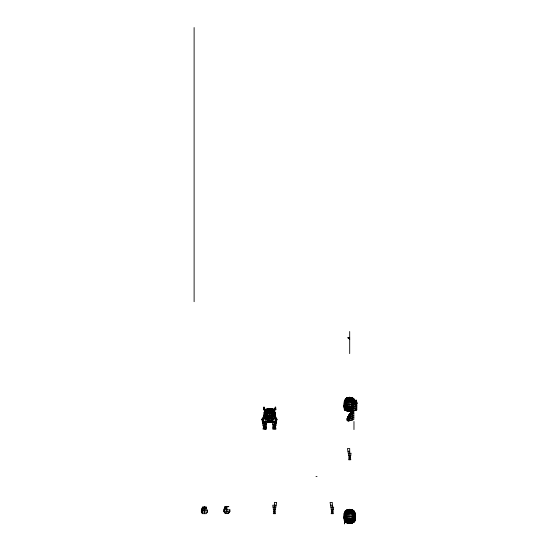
<?xml version="1.0" encoding="UTF-8"?>
<svg xmlns="http://www.w3.org/2000/svg" width="551" height="551" viewBox="0 0 551 551"><rect width="100%" height="100%" fill="white"/><g stroke="black" fill="none" stroke-linecap="round" stroke-linejoin="round"><path stroke-width="0.83" d="M355.25 402.712L355.25 402.134L354.024 402.988L352.812 407.361L352.812 410.839L352.172 411.363L349.692 410.536L350.808 411.37L356.779 410.027L356.779 401.775C352.557 402.03 351.159 406.583 349.692 409.848L350.808 411.204L351.869 411.225L356.779 409.861M356.779 403.945L356.779 403.139C355.23 401.018 357.702 403.945 356.263 403.132L356.779 403.139L355.147 403.291L355.719 402.361L355.147 403.291M275.259 417.754L275.087 412.368L273.826 410.02L272.091 408.828L269.597 408.587L267.097 408.828L265.362 410.02L264.108 412.368L263.674 416.205L261.877 419.304L263.495 427.183L262.992 429.043L266.588 429.036C264.783 422.948 270.231 417.878 268.413 411.673L267.655 410.219L266.367 411.204L264.301 417.651L264.976 417.651M274.908 429.036L274.591 424.614L276.017 418.912L273.895 416.342L272.387 415.571L266.801 415.571L265.114 416.342L263.178 418.912L264.597 424.614L264.28 429.036M353.818 415.654L351.063 416.432L349.851 413.484L347.089 418.498L347.089 420.379L348.824 420.895L347.089 419.518L347.846 419.104L349.851 420.365L348.804 420.895L348.811 415.144L351.063 412.279L353.818 411.466L353.818 419.552L348.804 420.895L347.089 420.062L347.846 420.888L349.851 420.365L349.851 417.052L351.063 412.678L353.818 411.866M352.599 402.698L352.027 401.769L352.599 400.839L353.053 400.742L353.763 401.769L353.191 401.769L353.191 402.698L352.895 398.621L352.599 402.698L353.191 402.698L353.763 401.769L353.053 400.742L352.984 399.434M354.851 512.52L355.126 517.782L354.307 521.962C351.593 523.911 347.784 523.911 345.071 521.962C343.232 518.553 343.335 514.021 345.456 510.777L347.192 509.585L349.692 509.344L352.185 509.585L353.921 510.777L355.181 513.126L355.609 516.962L354.754 521.005L355.126 517.782L353.921 510.777L353.473 513.904M263.991 407.072L263.474 409.634L264.962 410.516L264.962 409.179L263.474 409.634L265.389 410.047L265.94 409.276L263.901 409.331L263.991 407.072L264.322 409.028M353.06 401.197L352.413 400.894L353.377 400.894C352.647 401.865 353.308 399.778 353.053 402.078L352.895 398.621L353.377 400.894L353.053 402.078M351.173 411.156L347.461 411.074L345.071 409.848C346.145 406.493 344.099 402.698 346.489 399.654L347.798 398.648L351.579 398.648L352.888 399.654L354.1 402.505L354.596 402.547L353.921 398.828L352.185 397.498L347.192 397.498L345.456 398.828C343.528 402.072 343.328 406.321 344.527 409.834L347.192 411.239L351.352 411.342M345.904 522.389L345.904 521.962L345.071 521.962C346.145 518.608 344.099 514.82 346.489 511.769L347.798 510.763L349.692 510.557L351.579 510.763L352.888 511.769L354.982 518.401L354.596 521.425L352.619 518.78L352.619 513.642L353.597 513.25L353.597 516.197M350.808 410.412L349.692 410.371L350.808 411.204L352.172 411.198L352.812 407.361L356.779 405.963L355.746 404.069L355.932 400.956L355.856 402.106M206.281 508.518L202.127 508.518L204.393 510.364L206.281 508.518L206.322 507.154L202.465 507.154L201.363 510.364L201.363 512.017L202.589 513.663L206.198 513.663L207.424 512.017L207.424 510.364L206.281 508.518L204.393 507.154L202.127 508.518L201.935 512.809M352.805 399.434L352.73 401.197M351.111 398.077L350.98 402.884L350.395 400.722L351.269 401.28M266.684 411.239L267.655 410.219L271.354 410.219L272.642 411.204L274.005 413.863L273.757 429.036M345.78 407.513L345.071 409.848L345.277 402.505L346.489 399.654L352.888 399.654L354.1 402.505L353.838 401.961M345.78 513.759L345.78 513.25L346.758 513.642L346.758 518.78L344.781 521.425L345.277 514.62L346.489 511.769L352.888 511.769L354.1 514.62L354.596 521.425L355.181 520.061L354.307 521.962L353.597 518.319M265.672 414.751L265.672 412.658L267.152 413.229L267.655 420.413L267.304 422.121L271.884 422.121L269.508 420.633L266.367 419.738M266.663 409.682L265.362 410.02L264.549 413.043L264.301 417.651L264.838 417.314L263.178 418.912L265.672 418.912M345.573 409.854L347.461 411.074L347.681 410.364L349.692 409.276L347.798 409.049L345.78 407.981L344.933 405.949L344.396 406.287L344.781 402.547L345.904 400.253L345.456 398.828L344.644 401.679L344.781 409.303L346.758 406.659L346.758 401.521L345.78 401.128C345.291 404.041 343.645 409.069 347.461 411.074L349.692 410.605L351.173 410.915L349.692 411.328L344.527 409.834L344.527 408.201M349.692 509.585L347.192 509.585L344.644 513.794L344.781 521.425L344.196 520.061L345.071 521.962L345.78 519.634L344.933 518.071L345.532 513.759L346.29 512.506L345.456 510.777C343.273 511.7 345.443 538.355 344.196 513.126L344.527 513.126M273.999 411.445L275.087 412.368L274.887 417.651L274.501 413.911L273.482 410.598L271.884 409.365L269.597 408.587L267.304 409.365L265.706 410.598L264.687 413.911L264.301 417.651L264.156 417.024L264.549 413.043L267.097 408.828L272.091 408.828L271.602 410.681L269.508 410.02L267.586 410.681L267.097 408.828L272.091 408.828L274.639 413.043L274.839 418.629M352.185 397.498L353.577 399.234L354.596 402.547L353.473 400.253L351.917 399.096L352.185 397.498L347.192 397.498L345.801 399.234L344.644 401.679L344.251 405.66L344.527 409.834L345.904 409.848L345.904 410.275M354.307 518.401L354.982 518.401L354.596 514.668L353.473 512.375L351.917 511.211L352.185 509.585L350.519 509.585M273.358 410.047L273.358 409.248L274.343 409.848L275.404 409.331L275.307 407.072L274.977 409.028L275.824 409.634L273.51 410.819M349.692 410.605L347.681 410.364C348.273 406.555 349.003 402.347 347.798 398.648L345.071 402.547M345.539 514.076L344.396 518.401L344.781 514.668L345.801 511.356L347.399 510.116L349.692 509.344L351.979 510.116L353.473 512.375L353.088 512.506C354.472 515.089 354.699 518.567 353.838 521.356L351.696 522.486L347.461 523.188L345.539 521.356L344.933 518.071L344.396 518.401L343.769 516.962L344.94 521.57L347.461 523.188C348.384 519.187 348.962 514.71 347.798 510.763L351.579 510.763C350.415 514.71 350.994 519.187 351.917 523.188L354.734 520.998L355.609 516.962L354.851 516.962M264.907 416.625L265.183 413.863L266.367 411.204L268.413 411.673L272.642 411.204L274.212 413.911M274.908 417.844L276.017 418.912L268.413 418.168L267.001 417.21L267.001 413.546L268.413 411.673L270.775 411.673L273.337 412.658L274.887 417.651L274.639 413.043L273.826 410.02L273.379 411.618L274.501 413.911L273.744 413.863M268.227 409.062L268.261 408.69L267.731 409.111M276.092 505.212L272.745 505.212L273.813 511.369L273.31 513.67L275.528 513.67L275.025 511.369L276.643 502.409L274.419 502.409L274.419 513.67M330.917 507.14L331.702 511.369L331.199 513.67L333.417 513.67L332.914 511.369L333.699 507.14L330.917 507.14L330.083 502.409L332.308 502.409L332.308 513.67M352.585 399.806L351.579 398.648L351.104 399.661L351.104 407.458L348.273 407.458L346.572 406.307L346.572 401.906L348.273 399.661L351.104 399.661L353.597 401.128L353.597 403.27M348.294 453.232L349.079 457.461L348.576 459.754L350.801 459.754L350.298 457.461L351.083 453.232L348.294 453.232L347.461 448.5L349.692 448.5L349.692 459.754M355.609 516.962L354.982 518.401L354.445 518.071L353.597 520.103L348.273 519.579L346.758 518.78L346.331 516.459L347.288 512.533L348.273 511.776L351.104 511.776L353.597 513.25M274.343 417.024L275.032 417.024L276.946 419.304L275.073 422.107L275.073 429.043L276.946 419.304L275.438 416.205L274.818 418.478M353.473 401.782L353.921 398.828L355.181 401.459L354.438 401.679L354.438 401.045M355.932 401.128L356.015 400.143L356.573 402.933L356.311 404.22M355.54 402.416L356.497 402.416L356.104 400.956L356.208 403.601L355.829 403.601L355.856 402.416L355.299 403.132L356.263 403.911L356.738 403.132L356.263 402.361L356.263 403.911M268.068 409.049L268.117 408.69L271.058 408.635L271.636 409.255L270.913 408.69L267.304 409.365L264.687 413.911L264.976 413.319M265.672 412.658L271.595 412.306L272.387 415.571L271.602 421.729L267.366 421.866L271.884 422.121M351.104 519.579L352.805 518.429L353.845 513.759L352.619 513.642M354.851 520.612L354.307 521.962L353.845 519.634L354.1 514.62L354.596 514.668L355.181 513.126M267.586 410.681L267.655 410.219L271.354 410.219L272.993 411.749L274.35 417.314L274.005 413.863M354.596 521.425L355.126 517.782L354.438 517.782M355.54 402.581L356.015 400.143L356.104 401.128M274.501 413.911L274.756 412.368M271.602 410.681L271.354 410.219C268.117 416.721 274.467 422.541 272.6 429.036L276.01 429.043L275.59 427.183L274.474 427.183L275.073 423.767L276.244 423.767M354.004 403.27L353.088 400.391L353.473 400.253L351.696 399.317L351.579 398.648L347.798 398.648L347.681 399.317L345.904 400.253L346.29 400.391L345.532 401.645L346.331 404.344L353.046 404.344L352.805 401.906M345.071 514.668L345.904 512.375L347.681 511.438L347.798 510.763L349.692 511.624L351.579 510.763M351.917 411.074L353.921 410.33M345.539 519.71L345.539 521.356L347.681 522.486L351.917 523.188L353.577 522.024M345.539 402.505L344.396 406.287L344.527 400.777M224.925 506.638L228.782 506.638L224.925 506.638L223.823 509.847L223.823 511.493L225.827 513.67L224.388 512.292M275.252 428.423L275.59 427.183M353.246 403.669L353.845 401.645L352.027 401.769L352.599 401.769M345.277 402.505L344.781 402.547L345.801 399.234L347.399 398.001L349.692 397.223L351.979 398.001L353.577 399.234L354.734 401.679M354.024 406.741L353.37 405.502L352.192 405.743L349.692 409.848L352.378 408.436L354.024 404.579L356.779 403.78M349.892 409.118L350.326 409.118L350.05 408.808L349.692 409.682L352.812 403.793L356.779 402.175L356.779 403.304M350.119 410.853L350.119 409.118L352.096 405.453L350.808 408.091L351.772 406.239M354.024 402.988L352.812 404.138L352.192 405.908L351.772 405.619L354.024 402.76L355.25 402.299M348.811 415.144L347.089 418.808L348.824 415.144L347.846 417.617L351.063 414.269L353.818 413.47M355.76 402.974L355.25 404.2L355.25 410.633M351.669 406.232L350.808 407.458L352.812 403.793L352.812 404.303L354.024 403.153L352.812 403.959L349.892 409.283M353.136 400.839L353.611 401.61L352.654 402.388L352.179 401.61L352.736 400.742M350.808 407.781L350.05 408.973M272.387 415.571L273.578 413.16L272.036 413.229L272.036 417.506L273.516 419.373M229.312 510.915L229.884 509.847L223.823 509.847L224.388 510.915L224.581 508.001L226.854 506.638M266.519 410.02L265.362 410.02L266.195 411.749C263.812 417.086 266.436 423.368 265.43 429.036M355.829 403.601L355.464 402.933L355.829 402.264M347.846 419.104L350.408 415.192L348.804 415.426L351.063 412.279L351.063 420.289M352.812 403.959L351.869 405.619L352.192 405.908L352.096 405.453M352.179 401.61L352.654 400.839L352.619 404.344M353.473 400.253L351.979 398.001L349.692 397.746L347.399 398.001L345.904 400.253L347.461 399.096L347.192 397.498M273.337 416.342L273.895 416.342L272.187 417.21L267.001 417.21L265.114 416.342L265.183 413.863L264.687 413.911L266.195 411.749M345.277 514.62L344.781 514.668L346.29 512.506L346.29 513.918M229.312 512.292L227.88 513.67L229.884 511.493L229.884 509.847M350.808 407.926L353.37 405.502L352.812 404.138M265.672 419.373L267.152 417.506L272.036 417.506L273.757 418.912L271.533 420.413L269.508 420.633L267.586 421.729L271.822 421.866L267.304 422.121M346.489 407.513L345.532 407.513L346.572 406.307L351.104 406.307M351.917 523.188L353.838 521.356L347.798 521.163L345.532 519.634L346.572 518.429L352.805 518.429L354.169 517.01L353.046 516.459L346.331 516.459L345.208 517.01L346.572 518.429M269.508 410.02L269.597 418.312L267.655 420.413L265.43 418.912L267.001 417.21M348.79 418.126L351.063 416.432M264.714 427.183L263.495 427.183L264.108 429.043L264.108 422.107L261.877 419.304L264.156 417.024L264.432 411.762M352.888 511.769L352.089 512.533L347.288 512.533L345.78 513.25M349.851 413.822L351.063 412.678M344.527 409.834L344.94 409.455L347.399 410.757L351.352 411.17M265.43 418.912L267.152 417.506M348.79 419.511L349.851 418.705L353.818 417.603M271.354 410.219L269.597 411.549L267.655 410.219M351.917 511.211L349.692 509.868L345.904 512.375L347.399 510.116L351.979 510.116L353.577 511.356L354.734 513.794L354.982 518.401M345.532 407.513L346.758 406.659L351.104 406.659M345.532 519.634L346.758 518.78L352.619 518.78L353.597 519.634M268.117 408.69L267.524 409.09L271.113 409.049L271.064 408.553L270.961 409.062M265.43 421.901L267.655 420.413M348.018 398.759L349.692 397.746L351.917 399.096M354.024 410.598L351.869 411.225L352.812 409.021L356.779 407.912M347.681 522.486L349.692 521.391L351.696 522.486M266.994 410.991L265.809 411.618L269.597 409.111L271.058 408.635L271.636 409.255M270.844 421.756L269.597 422.397L269.597 418.312L271.533 420.413L272.642 419.738L270.775 418.168L272.036 417.506L273.578 418.912L272.187 417.21L273.757 418.912M272.855 419.717L271.533 420.413L273.757 421.901M346.572 406.307L345.208 404.889L346.331 404.344M345.78 401.128L347.288 400.412L352.089 400.412L352.888 399.654L351.579 399.654M275.404 409.159L273.51 409.841L273.358 409.248L274.977 409.028L275.824 409.634L274.343 409.848M351.579 398.648L349.692 399.503L347.798 398.648M272.036 413.229L273.337 412.658M266.229 419.125L268.413 418.168M348.349 511.142L349.692 510.557L351.028 511.142M275.41 419.924L276.946 419.304M273.358 410.819L274.343 410.516L274.343 409.179L273.358 409.248M273.578 413.16L272.187 413.546L265.43 413.16L266.801 415.571M348.273 407.458L345.78 407.981L346.489 408.353M348.273 519.579L345.78 520.103L346.489 520.475M351.214 410.853L347.461 411.074M347.192 509.585L347.461 511.211L349.692 510.977M346.758 401.521L345.532 401.645L352.619 401.906M346.758 513.642L345.532 513.759L346.331 516.459M350.808 407.292L350.808 411.37L352.172 411.363L350.808 411.37L349.692 409.999L350.119 409.999M347.681 410.364L345.539 409.235L347.798 409.049L349.692 407.63L350.946 408.573M350.808 411.204L352.172 411.198L350.119 409.834M349.692 337.673L347.585 337.673L349.692 339.196L348.253 337.673L349.692 339.106L349.045 337.673L349.692 338.321M347.399 398.001L351.979 398.001M352.64 399.434L353.15 399.434M352.413 400.894L353.377 400.894M355.76 400.956L356.27 400.956M352.433 401.41L353.356 401.41M344.196 401.459L344.94 401.679L344.94 401.045M355.464 402.933L355.829 402.933M356.573 402.933L356.18 402.719M355.299 403.132L355.774 403.132M345.208 404.889L345.78 404.889M344.94 405.66L343.769 405.75L344.781 409.303L344.251 405.66L344.781 409.303M351.869 405.743L352.378 408.436M263.523 407.885L264.101 407.885M275.197 407.885L275.782 407.885L275.824 409.634M345.539 409.235L346.29 409.235L346.29 409.634M267.304 409.365L271.884 409.365L273.379 411.618L272.063 411.039M272.297 409.276L273.51 409.276L273.51 410.047M264.108 412.368L264.549 413.043L264.845 412.41M274.639 413.043L274.343 412.41M265.672 413.16L267.152 413.229M264.432 416.205L263.674 416.205L264.156 417.024M264.039 421.901L266.829 421.901M272.359 421.901L275.149 421.901M262.428 422.107L264.108 422.107M275.073 422.107L276.485 422.107M262.717 423.767L264.108 423.767M264.597 424.614L266.271 424.614L265.851 423.258M272.917 424.614L274.591 424.614M262.937 425.586L264.108 425.586M273.916 425.586L276.058 425.586M264.604 427.135L266.264 427.135M272.924 427.135L274.591 427.135M348.012 451.297L349.692 451.297M348.521 455.484L350.856 455.484M349.079 457.461L350.298 457.461M315.992 476.498L317.032 476.498M330.634 505.212L332.308 505.212M202.465 507.154L206.322 507.154M273.027 507.14L275.81 507.14M226.854 508.001L224.581 508.001L226.854 509.847M273.248 509.393L275.59 509.393M331.137 509.393L333.479 509.393M348.928 510.116L347.399 510.116L347.399 511.356M350.45 510.116L351.979 510.116M207.424 510.364L201.363 510.364L201.935 511.431M273.813 511.369L275.025 511.369M331.702 511.369L332.914 511.369M207.424 512.017L201.363 512.017L202.589 513.663M226.854 513.146L225.049 513.146L223.823 511.493L229.884 511.493L228.658 513.146L226.854 513.146L226.854 506.3M344.196 513.126L344.644 513.794L344.94 513.167M346.489 513.759L345.532 513.759L353.597 513.759M354.734 513.794L354.438 513.167M352.185 509.585L353.577 511.356L354.596 514.668L354.307 514.076M345.208 517.01L345.78 517.01M344.94 517.782L344.251 517.782L344.781 521.425M353.838 518.071L354.445 518.071M352.888 520.103L353.597 520.103L351.579 521.163L349.692 519.751L347.798 521.163L345.539 521.356L346.29 521.356L346.29 521.749M344.527 519.152L344.94 521.57L345.801 521.57M356.263 403.132L356.779 403.139M347.089 419.917L347.846 419.938M350.808 410.247L349.692 409.834M271.884 409.365L269.597 409.111L273.379 411.618L272.194 410.991M274.343 409.179L275.404 409.331M350.808 409.421L352.378 409.82L352.812 410.674M261.877 419.304L263.867 420.014M349.692 398.442L351.696 399.317M270.775 418.168L272.959 419.125M352.172 411.198L349.692 409.999M263.901 409.331L264.962 409.848M351.696 511.438L353.473 512.375M344.94 520.054L344.94 521.57L349.692 523.45L349.692 509.344M351.772 405.453L352.192 405.743L351.869 405.453L351.869 405.908M346.248 521.969L347.461 523.188M352.289 406.886L352.812 407.361M346.489 399.654L347.288 400.412L347.288 406.941M346.489 511.769L347.288 512.533L347.288 519.056M356.738 403.132L356.311 402.361L356.311 403.291M356.779 405.963L355.25 404.2L355.25 402.547M352.805 518.429L353.845 519.634M353.088 400.391L354.596 402.547M353.088 512.506L354.596 514.668M264.108 427.183L264.845 428.423M275.307 407.072L275.782 407.885M352.619 401.521L352.089 400.412L352.089 405.653M345.071 409.848L344.644 408.876L345.071 409.848L345.071 407.712M344.94 521.57L345.071 521.962L345.071 519.827M344.644 401.679L344.781 402.547M344.644 513.794L344.781 514.668M264.549 413.043L264.687 413.911M353.046 516.459L352.089 512.533L352.089 519.056M350.98 401.672L350.973 400.722M269.591 408.69L269.597 409.062M356.015 400.143L356.015 404.22M354.851 400.777L354.851 401.459M354.307 401.954L354.307 402.547M354.024 402.595L354.024 410.764M353.969 421.487L353.969 429.58M353.838 514.076L353.838 514.62M353.577 511.356L353.577 512.981M353.473 521.962L353.473 522.389M353.06 400.584L353.136 402.388M353.088 521.356L353.088 521.749M352.895 398.621L352.895 402.698M352.73 400.584L352.736 402.078M352.289 411.824L352.289 420.151M349.692 331.502L349.692 353.611M349.692 397.223L349.692 411.542M347.846 416.983L347.846 420.888M347.798 510.763L347.798 511.769M345.801 409.455L345.801 409.91M345.539 401.961L345.539 403.883M345.456 409.834L345.456 410.33M345.071 401.954L345.071 404.041M345.071 514.076L345.071 516.163M344.527 512.52L344.527 514.662M274.756 411.762L274.756 413.904M274.212 413.319L274.212 415.406M273.744 413.319L273.744 415.247M272.642 412.506L272.642 411.204L271.595 412.306L271.595 417.734M269.597 408.587L269.597 410.219M267.593 417.734L267.593 412.306L266.367 411.204L266.367 412.506M265.94 409.276L265.94 410.047M265.706 410.598L265.809 413.147M265.672 429.036L265.672 429.511M204.393 506.817L204.393 513.663M194.117 27.55L194.117 301.707M349.127 415.206A0.758 0.758 0 0 1 349.692 414.703M352.048 405.715A0.758 0.758 0 0 1 352.303 405.192M352.048 405.88A0.758 0.758 0 0 1 352.303 405.357M270.927 408.649L271.423 408.932L270.927 408.649M356.015 400.308L355.76 401.128L356.27 401.128L356.015 400.308M344.623 408.883L344.196 409.214L344.644 408.876M271.657 408.932L271.064 408.553L271.691 409.276L271.657 408.932"/></g></svg>
